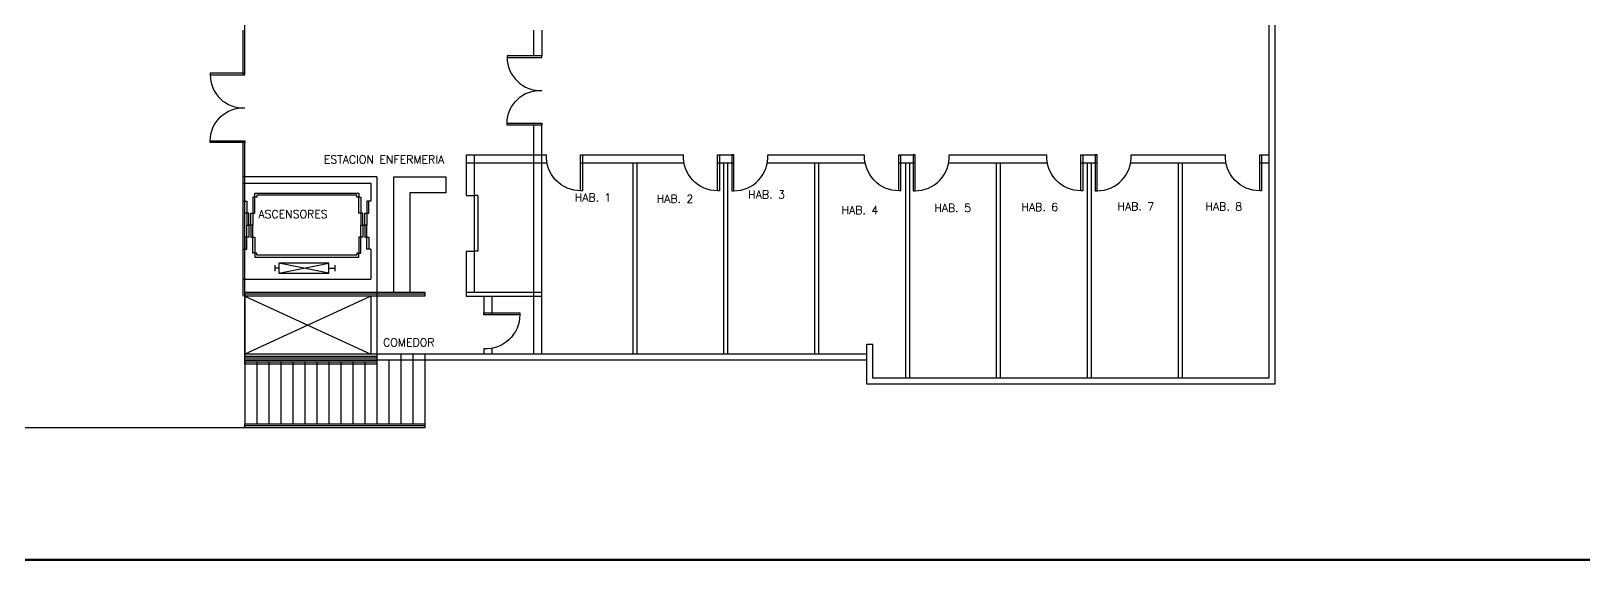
# Model space of a CAD drawing. Header units: metres. Extents: x 51 to 18146, y -212 to 18074.
# Drawn here: x 185.44 to 224.26, y 77.3 to 90.52 of the extents above; entities that cross this region are included whole.
import ezdxf

# ---------------------------------------------------------------- set-up
doc = ezdxf.new("R2010")
doc.units = ezdxf.units.M
doc.layers.get('0').update_dxf_attribs({"color": 250})
for name, color, linetype in [('AY', 1, 'Continuous'), ('GR', 6, 'Continuous'), ('NO', 250, 'Continuous'), ('PA', 7, 'Continuous'), ('PU', 1, 'Continuous'), ('TA', 3, 'Continuous')]:
    doc.layers.add(name, color=color, linetype=linetype)
doc.layers.add('ZONAS', color=20, linetype='Continuous', lineweight=50)
doc.layers.get('0').freeze()
doc.styles.add('ROMANS', font='romans', dxfattribs={"height": 0.13})

# ---------------------------------------------------------------- blocks, each defined once
blk = doc.blocks.new('-MP')
at = {"color": 0}
for points in [[(-0.475, 0.5), (-0.475, 0), (-0.5, 0), (-0.5, 0.5), (-0.475, 0.5, -0.429311), (0, 0, -3.280951)], [(0.475, 0.5), (0.475, 0), (0.5, 0), (0.5, 0.5), (0.475, 0.5, 0.429311), (0, 0, 3.280951)]]:
    blk.add_lwpolyline(points, format="xyb", dxfattribs=at)
blk = doc.blocks.new('MONTACARGAS')
at = {"layer": 'AY', "color": 15}
for p, q in [((0.2, 1.35), (0.15, 1.35)), ((3, 1.35), (3.05, 1.35)), ((2.15, 0.15), (0.9, 0.4)), ((0.9, 0.15), (2.15, 0.4)), ((0.8, 0.35), (0.8, 0.2)), ((0.9, 0.275), (0.8, 0.275)), ((2.15, 0.275), (2.3, 0.275)), ((2.3, 0.35), (2.3, 0.2))]:
    blk.add_line(p, q, dxfattribs=at)
for points in [[(0, 1.95), (0.05, 1.95), (0.1, 1.95), (0.1, 1.65), (0.05, 1.65), (0.05, 1.95)], [(0.3, 2.05), (0.25, 2.05), (0.25, 1.65), (0.3, 1.65), (0.3, 2.05)], [(2.9, 2.05), (2.95, 2.05), (2.95, 1.65), (2.9, 1.65), (2.9, 2.05)], [(3.2, 1.95), (3.15, 1.95), (3.1, 1.95), (3.1, 1.65), (3.15, 1.65), (3.15, 1.95)], [(0.1, 1.65), (0.1, 1.35), (0.15, 1.35), (0.15, 1.65), (0.1, 1.65)], [(0.25, 1.65), (0.25, 1.35), (0.2, 1.35), (0.2, 1.65), (0.25, 1.65)], [(2.95, 1.65), (2.95, 1.35), (3, 1.35), (3, 1.65), (2.95, 1.65)], [(3.1, 1.65), (3.1, 1.35), (3.05, 1.35), (3.05, 1.65), (3.1, 1.65)], [(0.1, 1.05), (0.1, 1.35), (0.15, 1.35), (0.15, 1.05), (0.1, 1.05)], [(0.25, 1.05), (0.25, 1.35), (0.2, 1.35), (0.2, 1.05), (0.25, 1.05)], [(2.95, 1.05), (2.95, 1.35), (3, 1.35), (3, 1.05), (2.95, 1.05)], [(3.1, 1.05), (3.1, 1.35), (3.05, 1.35), (3.05, 1.05), (3.1, 1.05)], [(0, 0.75), (0.05, 0.75), (0.1, 0.75), (0.1, 1.05), (0.05, 1.05), (0.05, 0.75)], [(0.3, 0.65), (0.25, 0.65), (0.25, 1.05), (0.3, 1.05), (0.3, 0.65)], [(2.9, 0.65), (2.95, 0.65), (2.95, 1.05), (2.9, 1.05), (2.9, 0.65)], [(3.2, 0.75), (3.15, 0.75), (3.1, 0.75), (3.1, 1.05), (3.15, 1.05), (3.15, 0.75)]]:
    blk.add_lwpolyline(points, dxfattribs=at)
for points in [[(0.3, 2.05), (0.3, 2.15), (2.9, 2.15), (2.9, 2.05), (2.85, 2.05), (2.85, 2.1), (0.35, 2.1), (0.35, 2.05)], [(0.3, 0.65), (0.3, 0.55), (2.9, 0.55), (2.9, 0.65), (2.85, 0.65), (2.85, 0.6), (0.35, 0.6), (0.35, 0.65)], [(0.9, 0.4), (0.9, 0.15), (2.15, 0.15), (2.15, 0.4)]]:
    blk.add_lwpolyline(points, close=True, dxfattribs=at)
at = {"layer": 'NO'}
for p, q in [((0, 2.4), (0, 1.95)), ((3.2, 2.4), (3.2, 1.95))]:
    blk.add_line(p, q, dxfattribs=at)
at = {"layer": 'PA', "color": 15}
for p, q in [((0, 2.4), (3.2, 2.4)), ((0, 0.75), (0, 0)), ((3.2, 0.75), (3.2, 0)), ((0, 0), (3.2, 0))]:
    blk.add_line(p, q, dxfattribs=at)
at = {"layer": 'NO', "color": 15, "style": 'ROMANS'}
blk.add_text('ASCENSORES', height=0.2, dxfattribs=at).set_placement((0.389, 1.525))
blk = doc.blocks.new('P-DE')
at = {"color": 0}
blk.add_lwpolyline([(-0.05, 1), (-0.05, 0), (0, 0), (0, 1), (-0.05, 1, 0.429311), (-1, 0, 3.280951)], format="xyb", dxfattribs=at)

msp = doc.modelspace()

# ---------------------------------------------------------------- linework, layer by layer
at = {"layer": 'AY', "color": 0}
for p, q in [((216.384, 106.647), (216.384, 81.847)), ((206.334, 82.697), (206.484, 82.697)), ((206.334, 82.297), (206.334, 82.697)), ((206.484, 81.847), (206.484, 82.697)), ((206.334, 82.447), (190.784, 82.447)), ((216.384, 81.847), (206.484, 81.847))]:
    msp.add_line(p, q, dxfattribs=at)
at = {"layer": 'GR', "color": 15}
for p, q in [((194.084, 86.879), (194.084, 82.397)), ((190.784, 83.947), (190.784, 82.397)), ((194.684, 82.447), (194.684, 80.697)), ((194.984, 82.447), (194.984, 80.697)), ((195.284, 82.447), (195.284, 80.697)), ((190.784, 82.247), (190.784, 80.697)), ((191.084, 82.247), (191.084, 80.697)), ((191.384, 82.247), (191.384, 80.697)), ((191.684, 82.247), (191.684, 80.697)), ((191.984, 82.247), (191.984, 80.697)), ((192.284, 82.247), (192.284, 80.697)), ((192.584, 82.247), (192.584, 80.697)), ((192.884, 82.247), (192.884, 80.697)), ((193.184, 82.247), (193.184, 80.697)), ((193.484, 82.247), (193.484, 80.697)), ((193.784, 82.247), (193.784, 80.697)), ((194.084, 82.247), (194.084, 80.697)), ((194.384, 82.297), (194.384, 80.697))]:
    msp.add_line(p, q, dxfattribs=at)
for points in [[(195.284, 83.947), (195.284, 83.897), (190.784, 83.897), (190.784, 83.997), (195.284, 83.997), (195.284, 83.947), (190.784, 83.947)], [(194.084, 82.347), (194.084, 82.297), (190.784, 82.297), (190.784, 82.397), (194.084, 82.397), (194.084, 82.347), (190.784, 82.347)], [(194.084, 82.247), (194.084, 82.197), (190.784, 82.197), (190.784, 82.297), (194.084, 82.297), (194.084, 82.247), (190.784, 82.247)], [(195.284, 80.647), (195.284, 80.597), (190.784, 80.597), (190.784, 80.697), (195.284, 80.697), (195.284, 80.647), (190.784, 80.647)]]:
    msp.add_lwpolyline(points, dxfattribs=at)
at = {"layer": 'NO'}
for p, q in [((198.008, 89.906), (198.008, 90.547)), ((198.208, 90.547), (198.208, 89.906)), ((198.008, 82.447), (198.008, 88.172)), ((198.208, 82.447), (198.208, 88.172)), ((196.319, 87.427), (198.324, 87.427)), ((196.319, 87.427), (196.319, 86.406)), ((196.519, 87.427), (196.519, 86.406)), ((199.179, 87.427), (201.746, 87.427)), ((202.601, 87.427), (203.007, 87.427)), ((203.862, 87.427), (206.278, 87.427)), ((207.133, 87.427), (207.538, 87.427)), ((208.393, 87.427), (210.829, 87.427)), ((211.684, 87.427), (212.089, 87.427)), ((212.944, 87.427), (215.3, 87.427)), ((216.155, 87.427), (216.384, 87.427)), ((196.319, 87.227), (198.337, 87.227)), ((199.179, 87.227), (201.759, 87.227)), ((200.48, 87.227), (200.48, 82.447)), ((200.58, 87.227), (200.58, 82.447)), ((202.601, 87.227), (203.007, 87.227)), ((202.752, 87.227), (202.752, 82.447)), ((202.852, 87.227), (202.852, 82.447)), ((203.848, 87.227), (206.291, 87.227)), ((205.024, 87.227), (205.024, 82.447)), ((205.124, 87.227), (205.124, 82.447)), ((207.133, 87.227), (207.538, 87.227)), ((207.296, 87.227), (207.296, 81.847)), ((207.396, 87.227), (207.396, 81.847)), ((208.38, 87.227), (210.842, 87.227)), ((209.568, 87.227), (209.568, 81.847)), ((209.668, 87.227), (209.668, 81.847)), ((211.684, 87.227), (212.089, 87.227)), ((211.84, 87.227), (211.84, 81.847)), ((211.94, 87.227), (211.94, 81.847)), ((212.931, 87.227), (215.313, 87.227)), ((214.112, 87.227), (214.112, 81.847)), ((214.212, 87.227), (214.212, 81.847)), ((216.155, 87.227), (216.384, 87.227)), ((194.084, 86.879), (190.734, 86.879)), ((194.507, 83.997), (194.507, 86.879)), ((194.507, 86.879), (195.807, 86.879)), ((195.807, 86.879), (195.807, 86.479)), ((195.807, 86.479), (194.907, 86.479)), ((194.907, 86.479), (194.907, 83.997)), ((196.319, 86.406), (196.519, 86.406)), ((196.519, 86.406), (196.519, 85.018)), ((196.612, 86.406), (196.519, 86.406)), ((196.612, 86.406), (196.612, 85.018)), ((196.319, 85.018), (196.319, 83.997)), ((196.319, 85.018), (196.519, 85.018)), ((196.519, 85.018), (196.519, 83.997)), ((196.612, 85.018), (196.519, 85.018)), ((190.784, 83.897), (193.934, 82.447)), ((193.934, 83.897), (190.784, 82.447)), ((193.934, 83.897), (193.934, 82.447)), ((196.319, 83.997), (196.319, 83.897)), ((196.319, 83.997), (198.208, 83.997)), ((196.319, 83.897), (198.208, 83.897)), ((196.757, 83.897), (196.757, 83.428)), ((196.957, 83.897), (196.957, 83.428)), ((196.757, 82.573), (196.757, 82.447)), ((196.957, 82.586), (196.957, 82.447)), ((190.784, 80.597), (184.534, 80.597))]:
    msp.add_line(p, q, dxfattribs=at)
at = {"layer": 'TA', "color": 0}
for p, q in [((190.734, 90.547), (190.734, 89.424)), ((190.734, 88.601), (190.734, 88.599)), ((190.734, 87.777), (190.734, 83.897))]:
    msp.add_line(p, q, dxfattribs=at)
at = {"layer": 'TA', "color": 15}
for points in [[(216.534, 106.497), (216.534, 81.697), (206.334, 81.697), (206.334, 82.297), (190.784, 82.297), (190.784, 87.777)], [(190.784, 89.424), (190.784, 96.547)]]:
    msp.add_lwpolyline(points, dxfattribs=at)
at = {"layer": 'ZONAS', "color": 8, "lineweight": 140}
msp.add_lwpolyline([(231.707, 116.212), (231.707, 77.298), (174.979, 77.298), (174.979, 90.747)], dxfattribs=at)

# ---------------------------------------------------------------- block references
at = {"layer": 'NO'}
msp.add_blockref('MONTACARGAS', (190.734, 84.32), dxfattribs=at)
at = {"layer": 'PU', "color": 15, "xscale": 1.734147609138836, "yscale": 1.734147609138836, "zscale": 1.734147609138836, "rotation": 89.99999999999999}
for p in [(198.208, 89.039), (190.784, 88.6)]:
    msp.add_blockref('-MP', p, dxfattribs=at)
at = {"layer": 'PU', "color": 0, "yscale": 0.9, "zscale": 0.9}
for p, xscale, rotation in [((199.224, 87.427), -0.9, 180), ((202.646, 87.427), -0.9, 180), ((202.962, 87.427), 0.9, 180), ((207.178, 87.427), -0.9, 180), ((207.493, 87.427), 0.9, 180), ((211.729, 87.427), -0.9, 180), ((212.044, 87.427), 0.9, 180), ((216.2, 87.427), -0.9, 180), ((196.757, 83.473), -0.9, 270)]:
    msp.add_blockref('P-DE', p, dxfattribs=dict(at, xscale=xscale, rotation=rotation))

# ---------------------------------------------------------------- texts
at = {"layer": 'NO', "color": 0, "style": 'ROMANS'}
for s, p in [('ESTACION ENFERMERIA', (192.76, 87.211)), ('HAB. 1', (199.03, 86.26)), ('HAB. 2', (201.078, 86.229)), ('HAB. 3', (203.366, 86.334)), ('HAB. 5', (208.021, 85.999)), ('HAB. 6', (210.197, 86.022)), ('HAB. 7', (212.598, 86.039)), ('HAB. 8', (214.796, 86.035)), ('HAB. 4', (205.701, 85.946)), ('COMEDOR', (194.239, 82.637))]:
    msp.add_text(s, height=0.2, dxfattribs=at).set_placement(p)

doc.saveas('drawing.dxf')
